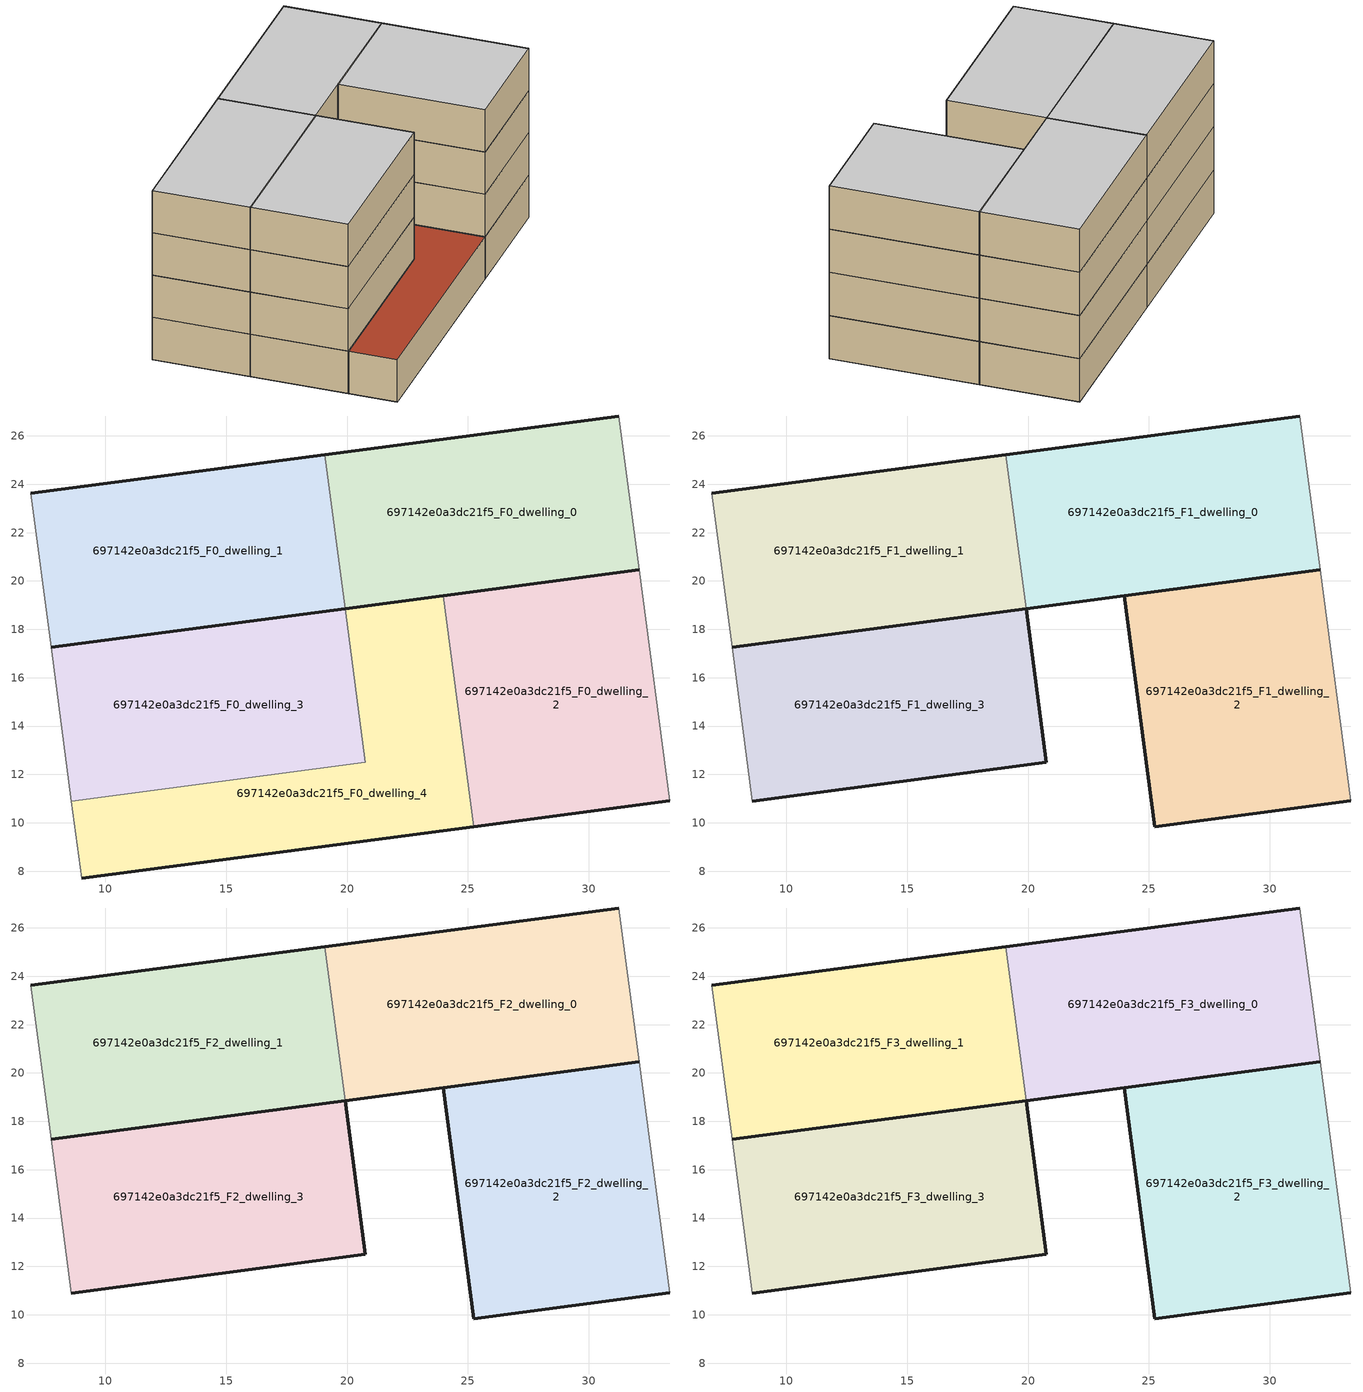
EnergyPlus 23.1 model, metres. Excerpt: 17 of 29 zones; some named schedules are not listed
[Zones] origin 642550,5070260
697142e0a3dc21f5_F0_dwelling_0
 floor ground (EU_floor_Construction): 32.08,20.46 31.24,26.82 19.09,25.22 19.92,18.86 z0
 wall outside (EU_wall_Construction): 32.08,20.46 19.92,18.86 / 19.09,25.22 31.24,26.82 z0:3
 wall to 697142e0a3dc21f5_F0_dwelling_1 (EU_wall_Construction): 19.92,18.86 19.09,25.22 z0:3
 wall adiabatic (EU_wall_Construction): 31.24,26.82 32.08,20.46 z0:3
697142e0a3dc21f5_F0_dwelling_1
 floor ground (EU_floor_Construction): 19.92,18.86 19.09,25.22 6.93,23.63 7.77,17.26 z0
 wall outside (EU_wall_Construction): 19.92,18.86 7.77,17.26 / 6.93,23.63 19.09,25.22 z0:3
 wall adiabatic (EU_wall_Construction): 7.77,17.26 6.93,23.63 z0:3
697142e0a3dc21f5_F0_dwelling_2
 floor ground (EU_floor_Construction): 33.34,10.91 32.08,20.46 23.98,19.39 25.23,9.84 z0
 wall outside (EU_wall_Construction): 33.34,10.91 25.23,9.84 / 23.98,19.39 32.08,20.46 z0:3
 wall to 697142e0a3dc21f5_F0_dwelling_4 (EU_wall_Construction): 25.23,9.84 23.98,19.39 z0:3
 wall adiabatic (EU_wall_Construction): 32.08,20.46 33.34,10.91 z0:3
697142e0a3dc21f5_F0_dwelling_3
 floor ground (EU_floor_Construction): 20.76,12.5 19.93,18.86 7.77,17.26 8.6,10.9 z0
 wall outside (EU_wall_Construction): 7.77,17.26 19.93,18.86 z0:3
 wall to 697142e0a3dc21f5_F0_dwelling_4 (EU_wall_Construction): 19.93,18.86 20.76,12.5 8.6,10.9 z0:3
 wall adiabatic (EU_wall_Construction): 8.6,10.9 7.77,17.26 z0:3
697142e0a3dc21f5_F0_dwelling_4
 floor ground (EU_floor_Construction): 25.23,9.84 23.98,19.39 19.93,18.86 20.76,12.5 8.6,10.9 9.02,7.71 z0
 wall outside (EU_wall_Construction): 19.93,18.86 23.98,19.39 / 25.23,9.84 9.02,7.71 z0:3
 wall adiabatic (EU_wall_Construction): 9.02,7.71 8.6,10.9 z0:3
 roof outside (EU_roof_Construction): 23.98,19.39 25.23,9.84 9.02,7.71 8.6,10.9 20.76,12.5 19.93,18.86 z3
697142e0a3dc21f5_F1_dwelling_0
 floor to 697142e0a3dc21f5_F0_dwelling_0 (EU_floor_Construction): 32.08,20.46 31.24,26.82 19.09,25.22 19.92,18.86 z3
 wall outside (EU_wall_Construction): 32.08,20.46 19.92,18.86 / 19.09,25.22 31.24,26.82 z3:6
 wall to 697142e0a3dc21f5_F1_dwelling_1 (EU_wall_Construction): 19.92,18.86 19.09,25.22 z3:6
 wall adiabatic (EU_wall_Construction): 31.24,26.82 32.08,20.46 z3:6
697142e0a3dc21f5_F1_dwelling_1
 floor to 697142e0a3dc21f5_F0_dwelling_1 (EU_floor_Construction): 19.92,18.86 19.09,25.22 6.93,23.63 7.77,17.26 z3
 wall outside (EU_wall_Construction): 19.92,18.86 7.77,17.26 / 6.93,23.63 19.09,25.22 z3:6
 wall adiabatic (EU_wall_Construction): 7.77,17.26 6.93,23.63 z3:6
697142e0a3dc21f5_F1_dwelling_2
 floor to 697142e0a3dc21f5_F0_dwelling_2 (EU_floor_Construction): 33.34,10.91 32.08,20.46 23.98,19.39 25.23,9.84 z3
 wall outside (EU_wall_Construction): 33.34,10.91 25.23,9.84 23.98,19.39 32.08,20.46 z3:6
 wall adiabatic (EU_wall_Construction): 32.08,20.46 33.34,10.91 z3:6
697142e0a3dc21f5_F1_dwelling_3
 floor to 697142e0a3dc21f5_F0_dwelling_3 (EU_floor_Construction): 20.76,12.5 19.93,18.86 7.77,17.26 8.6,10.9 z3
 wall outside (EU_wall_Construction): 7.77,17.26 19.93,18.86 20.76,12.5 8.6,10.9 z3:6
 wall adiabatic (EU_wall_Construction): 8.6,10.9 7.77,17.26 z3:6
697142e0a3dc21f5_F2_dwelling_0
 floor to 697142e0a3dc21f5_F1_dwelling_0 (EU_floor_Construction): 32.08,20.46 31.24,26.82 19.09,25.22 19.92,18.86 z6
 wall outside (EU_wall_Construction): 32.08,20.46 19.92,18.86 / 19.09,25.22 31.24,26.82 z6:9
 wall to 697142e0a3dc21f5_F2_dwelling_1 (EU_wall_Construction): 19.92,18.86 19.09,25.22 z6:9
 wall adiabatic (EU_wall_Construction): 31.24,26.82 32.08,20.46 z6:9
697142e0a3dc21f5_F2_dwelling_1
 floor to 697142e0a3dc21f5_F1_dwelling_1 (EU_floor_Construction): 19.92,18.86 19.09,25.22 6.93,23.63 7.77,17.26 z6
 wall outside (EU_wall_Construction): 19.92,18.86 7.77,17.26 / 6.93,23.63 19.09,25.22 z6:9
 wall adiabatic (EU_wall_Construction): 7.77,17.26 6.93,23.63 z6:9
697142e0a3dc21f5_F2_dwelling_2
 floor to 697142e0a3dc21f5_F1_dwelling_2 (EU_floor_Construction): 33.34,10.91 32.08,20.46 23.98,19.39 25.23,9.84 z6
 wall outside (EU_wall_Construction): 33.34,10.91 25.23,9.84 23.98,19.39 32.08,20.46 z6:9
 wall adiabatic (EU_wall_Construction): 32.08,20.46 33.34,10.91 z6:9
697142e0a3dc21f5_F2_dwelling_3
 floor to 697142e0a3dc21f5_F1_dwelling_3 (EU_floor_Construction): 20.76,12.5 19.93,18.86 7.77,17.26 8.6,10.9 z6
 wall outside (EU_wall_Construction): 7.77,17.26 19.93,18.86 20.76,12.5 8.6,10.9 z6:9
 wall adiabatic (EU_wall_Construction): 8.6,10.9 7.77,17.26 z6:9
697142e0a3dc21f5_F3_dwelling_0
 floor to 697142e0a3dc21f5_F2_dwelling_0 (EU_floor_Construction): 32.08,20.46 31.24,26.82 19.09,25.22 19.92,18.86 z9
 wall outside (EU_wall_Construction): 32.08,20.46 19.92,18.86 / 19.09,25.22 31.24,26.82 z9:12
 wall to 697142e0a3dc21f5_F3_dwelling_1 (EU_wall_Construction): 19.92,18.86 19.09,25.22 z9:12
 wall adiabatic (EU_wall_Construction): 31.24,26.82 32.08,20.46 z9:12
 ceiling to 697142e0a3dc21f5_F4_dwelling_0 (EU_floor_Construction): 31.24,26.82 32.08,20.46 19.92,18.86 19.09,25.22 z12
697142e0a3dc21f5_F3_dwelling_1
 floor to 697142e0a3dc21f5_F2_dwelling_1 (EU_floor_Construction): 19.92,18.86 19.09,25.22 6.93,23.63 7.77,17.26 z9
 wall outside (EU_wall_Construction): 19.92,18.86 7.77,17.26 / 6.93,23.63 19.09,25.22 z9:12
 wall adiabatic (EU_wall_Construction): 7.77,17.26 6.93,23.63 z9:12
 ceiling to 697142e0a3dc21f5_F4_dwelling_1 (EU_floor_Construction): 19.09,25.22 19.92,18.86 7.77,17.26 6.93,23.63 z12
697142e0a3dc21f5_F3_dwelling_2
 floor to 697142e0a3dc21f5_F2_dwelling_2 (EU_floor_Construction): 33.34,10.91 32.08,20.46 23.98,19.39 25.23,9.84 z9
 wall outside (EU_wall_Construction): 33.34,10.91 25.23,9.84 23.98,19.39 32.08,20.46 z9:12
 wall adiabatic (EU_wall_Construction): 32.08,20.46 33.34,10.91 z9:12
 ceiling to 697142e0a3dc21f5_F4_dwelling_2 (EU_floor_Construction): 32.08,20.46 33.34,10.91 25.23,9.84 23.98,19.39 z12
697142e0a3dc21f5_F3_dwelling_3
 floor to 697142e0a3dc21f5_F2_dwelling_3 (EU_floor_Construction): 20.76,12.5 19.93,18.86 7.77,17.26 8.6,10.9 z9
 wall outside (EU_wall_Construction): 7.77,17.26 19.93,18.86 20.76,12.5 8.6,10.9 z9:12
 wall adiabatic (EU_wall_Construction): 8.6,10.9 7.77,17.26 z9:12
 ceiling to 697142e0a3dc21f5_F4_dwelling_3 (EU_floor_Construction): 19.93,18.86 20.76,12.5 8.6,10.9 7.77,17.26 z12
[Building]
EU S2 Campaign: North Axis=0; Terrain=City; Solar Distribution=FullExterior
[Site:Location]
Lyon-Bron: Latitude=45.75; Longitude=5; Time Zone=1; Elevation=198
[SizingPeriod:WeatherFileDays]
AnnualSizingPeriod: Begin Month=1; Begin Day of Month=1; End Month=12; End Day of Month=31; Day of Week for Start Day=Monday; Use Weather File Daylight Saving Period=No; Use Weather File Rain and Snow Indicators=No
[MATERIAL]
EU_InternalMass_Material: Roughness=MediumRough; Thickness=0.1; Conductivity=1; Density=1800; Specific Heat=900; Thermal Absorptance=0.9; Solar Absorptance=0.7; Visible Absorptance=0.7
[MATERIAL:NOMASS] Roughness=MediumRough; Thermal Absorptance=0.9; Solar Absorptance=0.7; Visible Absorptance=0.7
Name | Thermal Resistance
EU_wall_NoMass | 0.776494
EU_roof_NoMass | 0.486893
EU_floor_NoMass | 0.421597
[CONSTRUCTION]
EU_wall_Construction: EU_wall_NoMass
EU_roof_Construction: EU_roof_NoMass
EU_floor_Construction: EU_floor_NoMass
EU_InternalMass_Construction: EU_InternalMass_Material
[ZONE] Type=1; Multiplier=1; Ceiling Height=autocalculate; Floor Area=autocalculate; Part of Total Floor Area=Yes
Name | Volume
697142e0a3dc21f5_F0_dwelling_0; 697142e0a3dc21f5_F1_dwelling_0; 697142e0a3dc21f5_F2_dwelling_0; 697142e0a3dc21f5_F3_dwelling_0 | 236.194
697142e0a3dc21f5_F0_dwelling_1; 697142e0a3dc21f5_F1_dwelling_1; 697142e0a3dc21f5_F2_dwelling_1; 697142e0a3dc21f5_F3_dwelling_1 | 236.213
697142e0a3dc21f5_F0_dwelling_2; 697142e0a3dc21f5_F1_dwelling_2; 697142e0a3dc21f5_F2_dwelling_2; 697142e0a3dc21f5_F3_dwelling_2 | 236.207
697142e0a3dc21f5_F0_dwelling_3; 697142e0a3dc21f5_F1_dwelling_3; 697142e0a3dc21f5_F2_dwelling_3; 697142e0a3dc21f5_F3_dwelling_3 | 236.233
697142e0a3dc21f5_F0_dwelling_4 | 236.176
[INTERNALMASS] Construction=EU_InternalMass_Construction
Name | Zone or ZoneList | Surface Area
697142e0a3dc21f5_F0_dwelling_0_EU_InternalMass | 697142e0a3dc21f5_F0_dwelling_0 | 78.7298
697142e0a3dc21f5_F0_dwelling_1_EU_InternalMass | 697142e0a3dc21f5_F0_dwelling_1 | 78.7357
697142e0a3dc21f5_F0_dwelling_2_EU_InternalMass | 697142e0a3dc21f5_F0_dwelling_2 | 78.7356
697142e0a3dc21f5_F0_dwelling_3_EU_InternalMass | 697142e0a3dc21f5_F0_dwelling_3 | 78.7422
697142e0a3dc21f5_F0_dwelling_4_EU_InternalMass | 697142e0a3dc21f5_F0_dwelling_4 | 78.7254
697142e0a3dc21f5_F1_dwelling_0_EU_InternalMass | 697142e0a3dc21f5_F1_dwelling_0 | 98.4046
697142e0a3dc21f5_F1_dwelling_1_EU_InternalMass | 697142e0a3dc21f5_F1_dwelling_1 | 98.4149
697142e0a3dc21f5_F1_dwelling_2_EU_InternalMass | 697142e0a3dc21f5_F1_dwelling_2 | 98.4191
697142e0a3dc21f5_F1_dwelling_3_EU_InternalMass | 697142e0a3dc21f5_F1_dwelling_3 | 98.4215
697142e0a3dc21f5_F2_dwelling_0_EU_InternalMass | 697142e0a3dc21f5_F2_dwelling_0 | 98.4046
697142e0a3dc21f5_F2_dwelling_1_EU_InternalMass | 697142e0a3dc21f5_F2_dwelling_1 | 98.4149
697142e0a3dc21f5_F2_dwelling_2_EU_InternalMass | 697142e0a3dc21f5_F2_dwelling_2 | 98.4191
697142e0a3dc21f5_F2_dwelling_3_EU_InternalMass | 697142e0a3dc21f5_F2_dwelling_3 | 98.4215
697142e0a3dc21f5_F3_dwelling_0_EU_InternalMass | 697142e0a3dc21f5_F3_dwelling_0 | 98.4046
697142e0a3dc21f5_F3_dwelling_1_EU_InternalMass | 697142e0a3dc21f5_F3_dwelling_1 | 98.4149
697142e0a3dc21f5_F3_dwelling_2_EU_InternalMass | 697142e0a3dc21f5_F3_dwelling_2 | 98.4191
697142e0a3dc21f5_F3_dwelling_3_EU_InternalMass | 697142e0a3dc21f5_F3_dwelling_3 | 98.4215
[OTHEREQUIPMENT] Fuel Type=Electricity; Design Level Calculation Method=Watts/Area; Power per Zone Floor Area=1; Fraction Latent=0; Fraction Radiant=0; Fraction Lost=0; Carbon Dioxide Generation Rate=0; EndUse Subcategory=EU_Step8_InternalGains
Name | Zone or ZoneList or Space or SpaceList | Schedule
EU_Step8_InternalGain_697142e0a3dc21f5_F0_dwelling_0_f000 | 697142e0a3dc21f5_F0_dwelling_0 | EU_Step8_GainSchedule_697142e0a3dc21f5_F0_dwelling_0_f000
EU_Step8_InternalGain_697142e0a3dc21f5_F0_dwelling_1_f000 | 697142e0a3dc21f5_F0_dwelling_1 | EU_Step8_GainSchedule_697142e0a3dc21f5_F0_dwelling_1_f000
EU_Step8_InternalGain_697142e0a3dc21f5_F0_dwelling_2_f000 | 697142e0a3dc21f5_F0_dwelling_2 | EU_Step8_GainSchedule_697142e0a3dc21f5_F0_dwelling_2_f000
EU_Step8_InternalGain_697142e0a3dc21f5_F0_dwelling_3_f000 | 697142e0a3dc21f5_F0_dwelling_3 | EU_Step8_GainSchedule_697142e0a3dc21f5_F0_dwelling_3_f000
EU_Step8_InternalGain_697142e0a3dc21f5_F0_dwelling_4_f000 | 697142e0a3dc21f5_F0_dwelling_4 | EU_Step8_GainSchedule_697142e0a3dc21f5_F0_dwelling_4_f000
EU_Step8_InternalGain_697142e0a3dc21f5_F1_dwelling_0_f000 | 697142e0a3dc21f5_F1_dwelling_0 | EU_Step8_GainSchedule_697142e0a3dc21f5_F1_dwelling_0_f000
EU_Step8_InternalGain_697142e0a3dc21f5_F1_dwelling_1_f000 | 697142e0a3dc21f5_F1_dwelling_1 | EU_Step8_GainSchedule_697142e0a3dc21f5_F1_dwelling_1_f000
EU_Step8_InternalGain_697142e0a3dc21f5_F1_dwelling_2_f000 | 697142e0a3dc21f5_F1_dwelling_2 | EU_Step8_GainSchedule_697142e0a3dc21f5_F1_dwelling_2_f000
EU_Step8_InternalGain_697142e0a3dc21f5_F1_dwelling_3_f000 | 697142e0a3dc21f5_F1_dwelling_3 | EU_Step8_GainSchedule_697142e0a3dc21f5_F1_dwelling_3_f000
EU_Step8_InternalGain_697142e0a3dc21f5_F2_dwelling_0_f000 | 697142e0a3dc21f5_F2_dwelling_0 | EU_Step8_GainSchedule_697142e0a3dc21f5_F2_dwelling_0_f000
EU_Step8_InternalGain_697142e0a3dc21f5_F2_dwelling_1_f000 | 697142e0a3dc21f5_F2_dwelling_1 | EU_Step8_GainSchedule_697142e0a3dc21f5_F2_dwelling_1_f000
EU_Step8_InternalGain_697142e0a3dc21f5_F2_dwelling_2_f000 | 697142e0a3dc21f5_F2_dwelling_2 | EU_Step8_GainSchedule_697142e0a3dc21f5_F2_dwelling_2_f000
EU_Step8_InternalGain_697142e0a3dc21f5_F2_dwelling_3_f000 | 697142e0a3dc21f5_F2_dwelling_3 | EU_Step8_GainSchedule_697142e0a3dc21f5_F2_dwelling_3_f000
EU_Step8_InternalGain_697142e0a3dc21f5_F3_dwelling_0_f000 | 697142e0a3dc21f5_F3_dwelling_0 | EU_Step8_GainSchedule_697142e0a3dc21f5_F3_dwelling_0_f000
EU_Step8_InternalGain_697142e0a3dc21f5_F3_dwelling_1_f000 | 697142e0a3dc21f5_F3_dwelling_1 | EU_Step8_GainSchedule_697142e0a3dc21f5_F3_dwelling_1_f000
EU_Step8_InternalGain_697142e0a3dc21f5_F3_dwelling_2_f000 | 697142e0a3dc21f5_F3_dwelling_2 | EU_Step8_GainSchedule_697142e0a3dc21f5_F3_dwelling_2_f000
EU_Step8_InternalGain_697142e0a3dc21f5_F3_dwelling_3_f000 | 697142e0a3dc21f5_F3_dwelling_3 | EU_Step8_GainSchedule_697142e0a3dc21f5_F3_dwelling_3_f000
[ZONEVENTILATION:DESIGNFLOWRATE] Schedule=EU_AlwaysOn; Design Flow Rate Calculation Method=AirChanges/Hour; Air Changes per Hour=0.693814; Ventilation Type=Natural; Fan Pressure Rise=0; Fan Total Efficiency=1; Constant Term Coefficient=1; Temperature Term Coefficient=0; Velocity Term Coefficient=0; Velocity Squared Term Coefficient=0; Minimum Indoor Temperature=-100; Maximum Indoor Temperature=100; Delta Temperature=-100; Minimum Outdoor Temperature=-100; Maximum Outdoor Temperature=100; Maximum Wind Speed=40
Name | Zone or ZoneList or Space or SpaceList
EU_ConstantAir_697142e0a3dc21f5_F0_dwelling_0 | 697142e0a3dc21f5_F0_dwelling_0
EU_ConstantAir_697142e0a3dc21f5_F0_dwelling_1 | 697142e0a3dc21f5_F0_dwelling_1
EU_ConstantAir_697142e0a3dc21f5_F0_dwelling_2 | 697142e0a3dc21f5_F0_dwelling_2
EU_ConstantAir_697142e0a3dc21f5_F0_dwelling_3 | 697142e0a3dc21f5_F0_dwelling_3
EU_ConstantAir_697142e0a3dc21f5_F0_dwelling_4 | 697142e0a3dc21f5_F0_dwelling_4
EU_ConstantAir_697142e0a3dc21f5_F1_dwelling_0 | 697142e0a3dc21f5_F1_dwelling_0
EU_ConstantAir_697142e0a3dc21f5_F1_dwelling_1 | 697142e0a3dc21f5_F1_dwelling_1
EU_ConstantAir_697142e0a3dc21f5_F1_dwelling_2 | 697142e0a3dc21f5_F1_dwelling_2
EU_ConstantAir_697142e0a3dc21f5_F1_dwelling_3 | 697142e0a3dc21f5_F1_dwelling_3
EU_ConstantAir_697142e0a3dc21f5_F2_dwelling_0 | 697142e0a3dc21f5_F2_dwelling_0
EU_ConstantAir_697142e0a3dc21f5_F2_dwelling_1 | 697142e0a3dc21f5_F2_dwelling_1
EU_ConstantAir_697142e0a3dc21f5_F2_dwelling_2 | 697142e0a3dc21f5_F2_dwelling_2
EU_ConstantAir_697142e0a3dc21f5_F2_dwelling_3 | 697142e0a3dc21f5_F2_dwelling_3
EU_ConstantAir_697142e0a3dc21f5_F3_dwelling_0 | 697142e0a3dc21f5_F3_dwelling_0
EU_ConstantAir_697142e0a3dc21f5_F3_dwelling_1 | 697142e0a3dc21f5_F3_dwelling_1
EU_ConstantAir_697142e0a3dc21f5_F3_dwelling_2 | 697142e0a3dc21f5_F3_dwelling_2
EU_ConstantAir_697142e0a3dc21f5_F3_dwelling_3 | 697142e0a3dc21f5_F3_dwelling_3
[HVACTEMPLATE:THERMOSTAT] Constant Heating Setpoint=20; Constant Cooling Setpoint=50
EU_HeatOnly_697142e0a3dc21f5_F0_dwelling_0; EU_HeatOnly_697142e0a3dc21f5_F0_dwelling_1; EU_HeatOnly_697142e0a3dc21f5_F0_dwelling_2; EU_HeatOnly_697142e0a3dc21f5_F0_dwelling_3; EU_HeatOnly_697142e0a3dc21f5_F0_dwelling_4; EU_HeatOnly_697142e0a3dc21f5_F1_dwelling_0; EU_HeatOnly_697142e0a3dc21f5_F1_dwelling_1; EU_HeatOnly_697142e0a3dc21f5_F1_dwelling_2; EU_HeatOnly_697142e0a3dc21f5_F1_dwelling_3; EU_HeatOnly_697142e0a3dc21f5_F2_dwelling_0; EU_HeatOnly_697142e0a3dc21f5_F2_dwelling_1; EU_HeatOnly_697142e0a3dc21f5_F2_dwelling_2; EU_HeatOnly_697142e0a3dc21f5_F2_dwelling_3; EU_HeatOnly_697142e0a3dc21f5_F3_dwelling_0; EU_HeatOnly_697142e0a3dc21f5_F3_dwelling_1; EU_HeatOnly_697142e0a3dc21f5_F3_dwelling_2; EU_HeatOnly_697142e0a3dc21f5_F3_dwelling_3; EU_HeatOnly_697142e0a3dc21f5_F4_dwelling_0; EU_HeatOnly_697142e0a3dc21f5_F4_dwelling_1; EU_HeatOnly_697142e0a3dc21f5_F4_dwelling_2; EU_HeatOnly_697142e0a3dc21f5_F4_dwelling_3; EU_HeatOnly_697142e0a3dc21f5_F5_dwelling_0; EU_HeatOnly_697142e0a3dc21f5_F5_dwelling_1; EU_HeatOnly_697142e0a3dc21f5_F5_dwelling_2; EU_HeatOnly_697142e0a3dc21f5_F5_dwelling_3; EU_HeatOnly_697142e0a3dc21f5_F6_dwelling_0; EU_HeatOnly_697142e0a3dc21f5_F6_dwelling_1; EU_HeatOnly_697142e0a3dc21f5_F6_dwelling_2; EU_HeatOnly_697142e0a3dc21f5_F6_dwelling_3
[HVACTEMPLATE:ZONE:IDEALLOADSAIRSYSTEM]
697142e0a3dc21f5_F0_dwelling_0: Template Thermostat=EU_HeatOnly_697142e0a3dc21f5_F0_dwelling_0; System Availability Schedule=EU_AlwaysOn; Maximum Heating Supply Air Temperature=50; Minimum Cooling Supply Air Temperature=13; Maximum Heating Supply Air Humidity Ratio=0.0156; Minimum Cooling Supply Air Humidity Ratio=0.0077; Heating Limit=NoLimit; Cooling Limit=NoLimit; Heating Availability Schedule=EU_AlwaysOn; Cooling Availability Schedule=EU_CoolingOff; Dehumidification Control Type=ConstantSensibleHeatRatio; Cooling Sensible Heat Ratio=0.7; Dehumidification Setpoint=60; Humidification Control Type=None; Humidification Setpoint=30; Outdoor Air Method=None; Outdoor Air Flow Rate per Person=0.00944; Outdoor Air Flow Rate per Zone Floor Area=0; Outdoor Air Flow Rate per Zone=0; Demand Controlled Ventilation Type=None; Outdoor Air Economizer Type=NoEconomizer; Heat Recovery Type=None; Sensible Heat Recovery Effectiveness=0.7; Latent Heat Recovery Effectiveness=0.65
